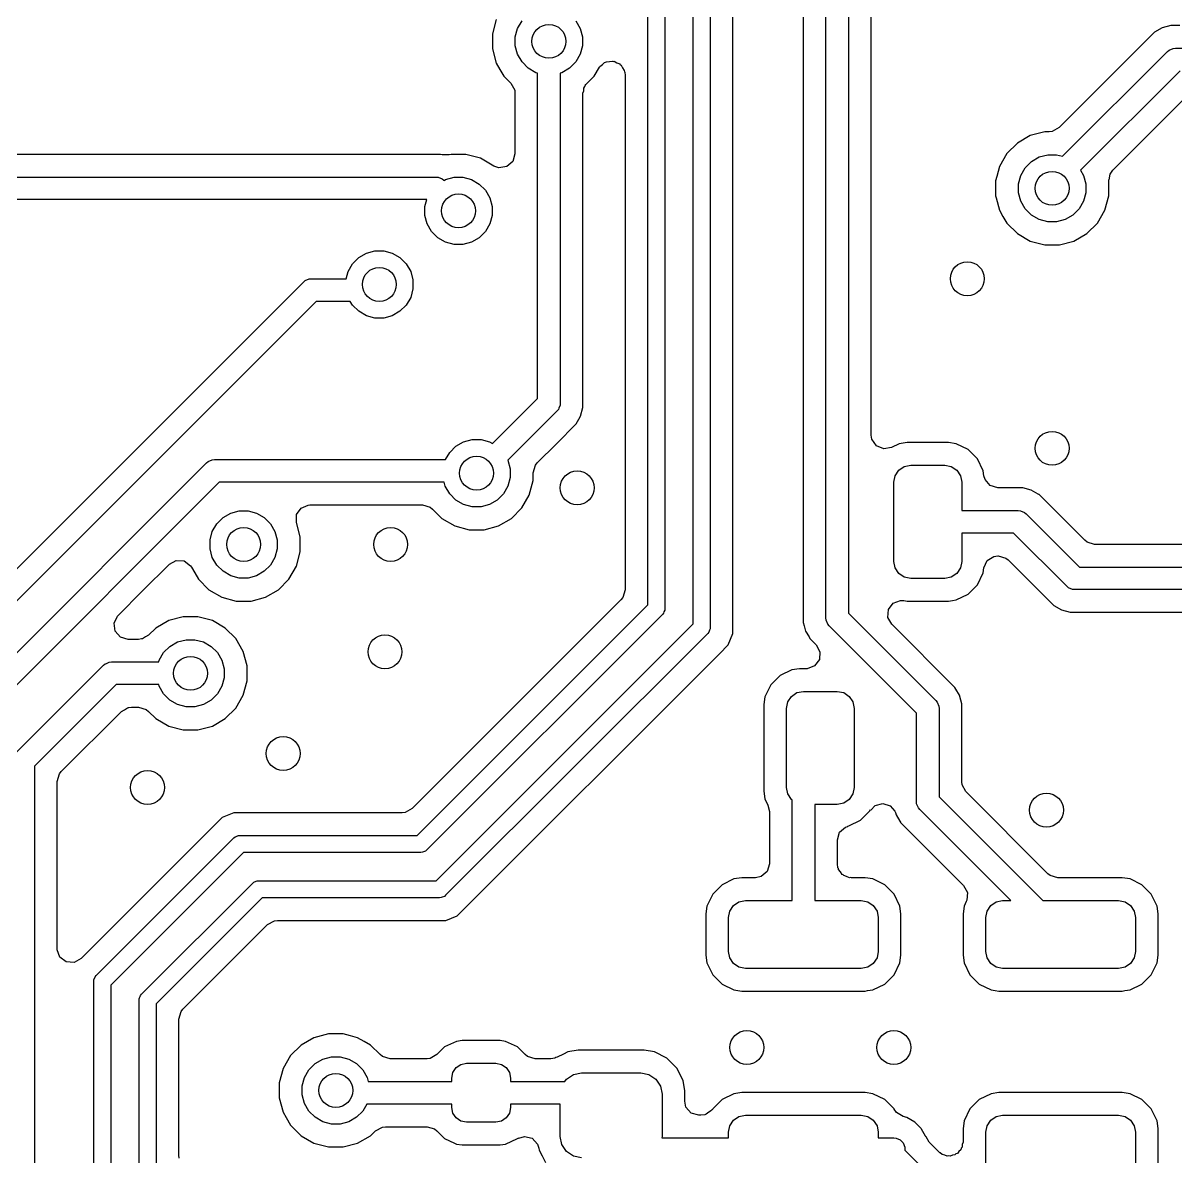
# Model space of a CAD drawing. Extents: x 2.65 to 6.49, y -4.64 to -1.62.
# Drawn here: x 5.6732 to 6.0746, y -3.6287 to -3.2338 of the extents above; entities that cross this region are included whole.
import ezdxf

# ---------------------------------------------------------------- set-up
doc = ezdxf.new("R2010")
doc.units = 0
doc.header["$MEASUREMENT"] = 0
doc.layers.add('BLACK', color=7, linetype='CONTINUOUS')

msp = doc.modelspace()

# ---------------------------------------------------------------- linework, layer by layer
at = {"layer": 'BLACK', "linetype": 'CONTINUOUS'}
for p, q in [((5.95276, -3.44094), (5.95276, -3.01405)), ((5.96063, -3.01553), (5.96063, -3.43931)), ((5.94486, -3.02003), (5.94486, -3.4425)), ((5.96852, -3.37725), (5.96852, -3.02381)), ((5.92034, -3.44638), (5.92034, -3.04181)), ((5.9065, -3.44298), (5.9065, -3.04521)), ((5.91244, -3.04397), (5.91244, -3.44422)), ((5.89665, -3.05051), (5.89665, -3.43767)), ((5.8907, -3.43644), (5.8907, -3.05175)), ((5.83794, -3.23255), (5.83659, -3.23756)), ((5.84539, -3.23564), (5.84693, -3.23297)), ((5.86567, -3.23297), (5.86721, -3.23564)), ((6.06984, -3.23543), (6.06715, -3.23699)), ((6.07285, -3.23463), (6.06984, -3.23543)), ((6.07597, -3.23463), (6.07285, -3.23463)), ((5.83659, -3.23756), (5.83659, -3.24275)), ((5.84459, -3.23862), (5.84539, -3.23564)), ((5.84459, -3.2417), (5.84459, -3.23862)), ((5.86721, -3.23564), (5.86801, -3.23862)), ((5.86801, -3.23862), (5.86801, -3.2417)), ((6.06715, -3.23699), (6.03393, -3.2702)), ((6.06715, -3.23699), (6.06715, -3.23699)), ((5.83659, -3.24275), (5.83794, -3.24776)), ((5.84539, -3.24468), (5.84459, -3.2417)), ((5.86801, -3.2417), (5.86721, -3.24468)), ((6.07163, -3.24367), (6.07222, -3.24318)), ((6.07222, -3.24318), (6.07364, -3.2426)), ((6.07364, -3.2426), (6.07441, -3.24252)), ((6.07441, -3.24252), (6.13228, -3.24252)), ((5.84693, -3.24735), (5.84539, -3.24468)), ((5.84911, -3.24953), (5.84693, -3.24735)), ((5.86567, -3.24735), (5.86349, -3.24953)), ((5.86721, -3.24468), (5.86567, -3.24735)), ((5.87569, -3.24753), (5.87602, -3.24746)), ((5.87602, -3.24746), (5.8763, -3.24727)), ((5.8763, -3.24727), (5.87735, -3.24721)), ((5.87735, -3.24721), (5.87839, -3.24701)), ((5.87839, -3.24701), (5.87871, -3.24713)), ((5.87871, -3.24713), (5.87904, -3.24711)), ((5.87904, -3.24711), (5.87997, -3.24764)), ((6.03511, -3.28018), (6.07163, -3.24367)), ((5.83794, -3.24776), (5.83922, -3.24999)), ((5.83922, -3.24999), (5.84053, -3.25226)), ((5.85178, -3.25107), (5.84911, -3.24953)), ((5.85236, -3.25123), (5.85178, -3.25107)), ((5.85236, -3.36451), (5.85236, -3.25123)), ((5.86082, -3.25107), (5.86024, -3.25123)), ((5.86024, -3.25123), (5.86024, -3.36614)), ((5.86349, -3.24953), (5.86082, -3.25107)), ((5.87207, -3.25226), (5.87387, -3.24914)), ((5.87387, -3.24914), (5.87407, -3.24888)), ((5.87407, -3.24888), (5.87493, -3.24826)), ((5.87493, -3.24826), (5.87569, -3.24753)), ((5.87997, -3.24764), (5.88095, -3.24803)), ((5.88095, -3.24803), (5.88114, -3.2483)), ((5.88114, -3.2483), (5.88144, -3.24847)), ((5.88144, -3.24847), (5.88193, -3.24941)), ((5.88193, -3.24941), (5.88254, -3.25027)), ((5.88254, -3.25027), (5.88262, -3.25072)), ((5.88262, -3.25072), (5.88272, -3.25091)), ((5.88272, -3.25091), (5.88269, -3.25117)), ((5.88269, -3.25117), (5.88281, -3.25187)), ((6.07604, -3.25039), (6.04139, -3.28505)), ((5.84053, -3.25226), (5.84053, -3.25226)), ((5.84053, -3.25226), (5.84304, -3.25476)), ((5.84304, -3.25476), (5.84436, -3.25718)), ((5.8689, -3.25558), (5.86915, -3.25523)), ((5.86915, -3.25523), (5.86934, -3.25498)), ((5.86934, -3.25498), (5.87207, -3.25226)), ((5.88281, -3.25187), (5.88281, -3.43115)), ((5.84436, -3.25718), (5.84447, -3.25822)), ((5.84447, -3.25822), (5.84447, -3.27936)), ((5.86813, -3.25822), (5.86839, -3.25734)), ((5.86813, -3.3677), (5.86813, -3.25822)), ((5.86839, -3.25734), (5.86847, -3.25643)), ((5.86847, -3.25643), (5.8688, -3.25592)), ((5.8688, -3.25592), (5.8689, -3.25558)), ((6.05263, -3.28497), (6.07788, -3.25972)), ((6.03152, -3.27152), (6.03048, -3.27163)), ((6.03393, -3.2702), (6.03152, -3.27152)), ((6.0194, -3.27557), (6.01573, -3.27924)), ((6.02389, -3.27298), (6.0194, -3.27557)), ((6.0194, -3.27557), (6.0194, -3.27557)), ((6.0289, -3.27163), (6.02389, -3.27298)), ((6.03048, -3.27163), (6.0289, -3.27163)), ((5.81849, -3.27951), (5.42425, -3.27951)), ((5.81908, -3.27967), (5.81849, -3.27951)), ((5.81849, -3.27951), (5.81849, -3.27951)), ((5.82221, -3.27951), (5.82161, -3.27967)), ((5.8274, -3.27951), (5.82221, -3.27951)), ((5.82221, -3.27951), (5.82221, -3.27951)), ((5.83241, -3.28085), (5.8274, -3.27951)), ((5.84447, -3.27936), (5.84369, -3.282)), ((6.01573, -3.27924), (6.01313, -3.28373)), ((6.01573, -3.27924), (6.01573, -3.27924)), ((5.82161, -3.27967), (5.81908, -3.27967)), ((5.83715, -3.28359), (5.83241, -3.28085)), ((5.83241, -3.28085), (5.83241, -3.28085)), ((5.83889, -3.28419), (5.83715, -3.28359)), ((5.84369, -3.282), (5.84161, -3.2838)), ((6.02213, -3.28415), (6.02431, -3.28197)), ((6.02431, -3.28197), (6.02698, -3.28043)), ((6.02698, -3.28043), (6.02995, -3.27963)), ((6.02995, -3.27963), (6.03304, -3.27963)), ((6.03304, -3.27963), (6.03511, -3.28018)), ((5.41895, -3.2874), (5.81693, -3.2874)), ((5.81693, -3.2874), (5.8177, -3.28748)), ((5.8177, -3.28748), (5.81912, -3.28807)), ((5.82028, -3.2883), (5.82326, -3.2875)), ((5.82326, -3.2875), (5.82634, -3.2875)), ((5.82634, -3.2875), (5.82932, -3.2883)), ((5.84161, -3.2838), (5.83889, -3.28419)), ((6.01219, -3.28725), (6.01179, -3.28874)), ((6.01313, -3.28373), (6.01219, -3.28725)), ((6.01979, -3.2898), (6.02058, -3.28682)), ((6.02058, -3.28682), (6.02213, -3.28415)), ((6.04139, -3.28505), (6.04241, -3.28682)), ((6.04241, -3.28682), (6.04321, -3.2898)), ((6.05134, -3.28842), (6.05166, -3.28636)), ((6.05166, -3.28636), (6.05263, -3.28497)), ((5.81912, -3.28807), (5.81971, -3.28855)), ((5.81971, -3.28855), (5.81976, -3.2886)), ((5.81976, -3.2886), (5.82028, -3.2883)), ((5.82932, -3.2883), (5.83199, -3.28984)), ((5.83199, -3.28984), (5.83417, -3.29202)), ((6.01179, -3.28874), (6.01179, -3.29393)), ((6.01979, -3.29288), (6.01979, -3.2898)), ((6.04321, -3.2898), (6.04321, -3.29288)), ((6.0512, -3.28874), (6.0512, -3.28842)), ((6.0512, -3.28842), (6.05134, -3.28842)), ((6.0512, -3.29393), (6.0512, -3.28874)), ((5.81373, -3.29528), (5.41732, -3.29528)), ((5.81309, -3.29767), (5.81373, -3.29528)), ((5.83417, -3.29202), (5.83572, -3.29469)), ((5.83572, -3.29469), (5.83651, -3.29767)), ((6.01179, -3.29393), (6.01199, -3.29469)), ((6.01199, -3.29469), (6.01313, -3.29894)), ((6.02058, -3.29586), (6.01979, -3.29288)), ((6.04321, -3.29288), (6.04241, -3.29586)), ((6.04986, -3.29894), (6.0512, -3.29393)), ((5.81309, -3.30075), (5.81309, -3.29767)), ((5.83651, -3.29767), (5.83651, -3.30075)), ((6.01313, -3.29894), (6.01438, -3.30111)), ((6.02213, -3.29853), (6.02058, -3.29586)), ((6.02431, -3.30071), (6.02213, -3.29853)), ((6.04087, -3.29853), (6.03869, -3.30071)), ((6.04241, -3.29586), (6.04087, -3.29853)), ((6.04726, -3.30344), (6.04986, -3.29894)), ((5.81389, -3.30373), (5.81309, -3.30075)), ((5.83651, -3.30075), (5.83572, -3.30373)), ((6.01438, -3.30111), (6.01573, -3.30344)), ((6.01573, -3.30344), (6.0194, -3.30711)), ((6.02698, -3.30225), (6.02431, -3.30071)), ((6.02995, -3.30305), (6.02698, -3.30225)), ((6.03304, -3.30305), (6.02995, -3.30305)), ((6.03602, -3.30225), (6.03304, -3.30305)), ((6.03869, -3.30071), (6.03602, -3.30225)), ((6.0436, -3.30711), (6.04726, -3.30344)), ((5.81543, -3.3064), (5.81389, -3.30373)), ((5.81761, -3.30858), (5.81543, -3.3064)), ((5.83417, -3.3064), (5.83199, -3.30858)), ((5.83572, -3.30373), (5.83417, -3.3064)), ((6.0194, -3.30711), (6.02389, -3.3097)), ((6.0391, -3.3097), (6.0436, -3.30711)), ((5.82028, -3.31012), (5.81761, -3.30858)), ((5.82326, -3.31092), (5.82028, -3.31012)), ((5.82634, -3.31092), (5.82326, -3.31092)), ((5.82932, -3.31012), (5.82634, -3.31092)), ((5.83199, -3.30858), (5.82932, -3.31012)), ((6.02389, -3.3097), (6.0289, -3.31104)), ((6.0289, -3.31104), (6.0289, -3.31104)), ((6.0289, -3.31104), (6.03409, -3.31104)), ((6.03409, -3.31104), (6.0391, -3.3097)), ((6.03409, -3.31104), (6.03409, -3.31104)), ((5.78787, -3.31761), (5.79005, -3.31543)), ((5.79005, -3.31543), (5.79272, -3.31389)), ((5.79272, -3.31389), (5.7957, -3.31309)), ((5.7957, -3.31309), (5.79879, -3.31309)), ((5.79879, -3.31309), (5.80176, -3.31389)), ((5.80176, -3.31389), (5.80443, -3.31543)), ((5.80443, -3.31543), (5.80661, -3.31761)), ((5.78633, -3.32028), (5.78787, -3.31761)), ((5.80661, -3.31761), (5.80816, -3.32028)), ((5.77084, -3.32399), (5.77143, -3.3235)), ((5.77143, -3.3235), (5.77285, -3.32291)), ((5.77285, -3.32291), (5.77362, -3.32283)), ((5.77362, -3.32283), (5.78565, -3.32283)), ((5.78565, -3.32283), (5.78633, -3.32028)), ((5.80816, -3.32028), (5.80895, -3.32326)), ((5.80895, -3.32326), (5.80895, -3.32634)), ((5.63022, -3.46461), (5.77084, -3.32399)), ((5.80895, -3.32634), (5.80816, -3.32932)), ((5.77525, -3.33071), (5.63463, -3.47133)), ((5.78713, -3.33071), (5.77525, -3.33071)), ((5.78787, -3.33199), (5.78713, -3.33071)), ((5.80816, -3.32932), (5.80661, -3.33199)), ((5.79005, -3.33417), (5.78787, -3.33199)), ((5.79272, -3.33572), (5.79005, -3.33417)), ((5.7957, -3.33651), (5.79272, -3.33572)), ((5.80176, -3.33572), (5.79879, -3.33651)), ((5.80443, -3.33417), (5.80176, -3.33572)), ((5.80661, -3.33199), (5.80443, -3.33417)), ((5.79879, -3.33651), (5.7957, -3.33651)), ((5.83664, -3.38023), (5.85236, -3.36451)), ((5.86016, -3.36691), (5.85974, -3.36791)), ((5.86024, -3.36614), (5.86016, -3.36691)), ((5.86732, -3.37071), (5.86813, -3.3677)), ((5.85908, -3.36893), (5.842, -3.38601)), ((5.85957, -3.36833), (5.85908, -3.36893)), ((5.85974, -3.36791), (5.85957, -3.36833)), ((5.86577, -3.37341), (5.86671, -3.37178)), ((5.86671, -3.37178), (5.86732, -3.37071)), ((5.85888, -3.38029), (5.86577, -3.37341)), ((5.82391, -3.38118), (5.82658, -3.37964)), ((5.82658, -3.37964), (5.82956, -3.37884)), ((5.82956, -3.37884), (5.83264, -3.37884)), ((5.83264, -3.37884), (5.83562, -3.37964)), ((5.83562, -3.37964), (5.83664, -3.38023)), ((5.96876, -3.37875), (5.96852, -3.37725)), ((5.97031, -3.38102), (5.96876, -3.37875)), ((5.98097, -3.3799), (5.97829, -3.38029)), ((5.9954, -3.3799), (5.98097, -3.3799)), ((5.98097, -3.3799), (5.98097, -3.3799)), ((5.99809, -3.38029), (5.9954, -3.3799)), ((5.9954, -3.3799), (5.9954, -3.3799)), ((5.82031, -3.38583), (5.82173, -3.38336)), ((5.82173, -3.38336), (5.82391, -3.38118)), ((5.85224, -3.38694), (5.85888, -3.38029)), ((5.97284, -3.3821), (5.97031, -3.38102)), ((5.97555, -3.38163), (5.97284, -3.3821)), ((5.97829, -3.38029), (5.97555, -3.38163)), ((6.00222, -3.38232), (5.99809, -3.38029)), ((6.00548, -3.38557), (6.00222, -3.38232)), ((5.62714, -3.49692), (5.73708, -3.38698)), ((5.73708, -3.38698), (5.73767, -3.38649)), ((5.73767, -3.38649), (5.73909, -3.3859)), ((5.73909, -3.3859), (5.73986, -3.38583)), ((5.73986, -3.38583), (5.82031, -3.38583)), ((5.842, -3.38601), (5.84201, -3.38603)), ((5.84201, -3.38603), (5.84281, -3.38901)), ((5.85081, -3.39039), (5.85158, -3.38775)), ((5.85158, -3.38775), (5.85224, -3.38694)), ((5.98002, -3.38824), (5.98228, -3.3878)), ((5.98228, -3.3878), (5.99409, -3.3878)), ((5.99409, -3.3878), (5.99635, -3.38824)), ((6.0075, -3.38971), (6.00548, -3.38557)), ((6.00548, -3.38557), (6.00548, -3.38557)), ((6.00548, -3.38557), (6.00548, -3.38557)), ((5.84281, -3.38901), (5.84281, -3.39209)), ((5.85081, -3.39315), (5.85081, -3.39039)), ((5.97638, -3.3937), (5.97683, -3.39144)), ((5.97683, -3.39144), (5.97811, -3.38952)), ((5.97811, -3.38952), (5.98002, -3.38824)), ((5.99635, -3.38824), (5.99827, -3.38952)), ((5.99827, -3.38952), (5.99955, -3.39144)), ((5.99955, -3.39144), (6, -3.3937)), ((6.00776, -3.39147), (6.0075, -3.38971)), ((6.00815, -3.3928), (6.00776, -3.39147)), ((5.74149, -3.3937), (5.63386, -3.50133)), ((5.81982, -3.3937), (5.74149, -3.3937)), ((5.82019, -3.39507), (5.81982, -3.3937)), ((5.82173, -3.39774), (5.82019, -3.39507)), ((5.84201, -3.39507), (5.84047, -3.39774)), ((5.84281, -3.39209), (5.84201, -3.39507)), ((5.84946, -3.39816), (5.85081, -3.39315)), ((5.97638, -3.42126), (5.97638, -3.3937)), ((6, -3.3937), (6, -3.40354)), ((6.00995, -3.39487), (6.00815, -3.3928)), ((6.01259, -3.39565), (6.00995, -3.39487)), ((6.02124, -3.39565), (6.01259, -3.39565)), ((6.02425, -3.39646), (6.02124, -3.39565)), ((6.02124, -3.39565), (6.02124, -3.39565)), ((5.82391, -3.39992), (5.82173, -3.39774)), ((5.82658, -3.40146), (5.82391, -3.39992)), ((5.83829, -3.39992), (5.83562, -3.40146)), ((5.84047, -3.39774), (5.83829, -3.39992)), ((5.84687, -3.40265), (5.84946, -3.39816)), ((6.02661, -3.39782), (6.02425, -3.39646)), ((6.02686, -3.39796), (6.02661, -3.39782)), ((6.02695, -3.39801), (6.02686, -3.39796)), ((6.04284, -3.4139), (6.02695, -3.39801)), ((5.74548, -3.40444), (5.74846, -3.40364)), ((5.74846, -3.40364), (5.75154, -3.40364)), ((5.75154, -3.40364), (5.75452, -3.40444)), ((5.76842, -3.40499), (5.76997, -3.40271)), ((5.76997, -3.40271), (5.7725, -3.40163)), ((5.7725, -3.40163), (5.77308, -3.40159)), ((5.77308, -3.40159), (5.81226, -3.40159)), ((5.81226, -3.40159), (5.8149, -3.40237)), ((5.8149, -3.40237), (5.81571, -3.40302)), ((5.81571, -3.40302), (5.819, -3.40632)), ((5.82956, -3.40226), (5.82658, -3.40146)), ((5.83264, -3.40226), (5.82956, -3.40226)), ((5.83562, -3.40146), (5.83264, -3.40226)), ((5.8432, -3.40632), (5.84687, -3.40265)), ((6, -3.40354), (6.01969, -3.40354)), ((6.01969, -3.40354), (6.02045, -3.40362)), ((6.02045, -3.40362), (6.02187, -3.40421)), ((5.74063, -3.40816), (5.74281, -3.40598)), ((5.74281, -3.40598), (5.74548, -3.40444)), ((5.75452, -3.40444), (5.75719, -3.40598)), ((5.75719, -3.40598), (5.75937, -3.40816)), ((5.76836, -3.40774), (5.76842, -3.40499)), ((5.76836, -3.40775), (5.76836, -3.40774)), ((5.7697, -3.41276), (5.76836, -3.40775)), ((5.76836, -3.40775), (5.76836, -3.40775)), ((5.819, -3.40632), (5.8235, -3.40891)), ((5.83871, -3.40891), (5.8432, -3.40632)), ((6.02187, -3.40421), (6.02247, -3.4047)), ((6.02247, -3.4047), (6.041, -3.42323)), ((5.73829, -3.41381), (5.73909, -3.41083)), ((5.73909, -3.41083), (5.74063, -3.40816)), ((5.75937, -3.40816), (5.76091, -3.41083)), ((5.76091, -3.41083), (5.76171, -3.41381)), ((5.8235, -3.40891), (5.82851, -3.41026)), ((5.82851, -3.41026), (5.82851, -3.41026)), ((5.82851, -3.41026), (5.8337, -3.41026)), ((5.8337, -3.41026), (5.83871, -3.40891)), ((5.8337, -3.41026), (5.8337, -3.41026)), ((6.01805, -3.41142), (6, -3.41142)), ((6, -3.41142), (6, -3.42126)), ((6.03659, -3.42995), (6.01805, -3.41142)), ((5.73829, -3.4169), (5.73829, -3.41381)), ((5.76171, -3.41381), (5.76171, -3.4169)), ((5.7697, -3.41795), (5.7697, -3.41276)), ((6.04365, -3.41456), (6.04284, -3.4139)), ((6.04629, -3.41533), (6.04365, -3.41456)), ((6.08671, -3.41533), (6.04629, -3.41533)), ((5.73909, -3.41987), (5.73829, -3.4169)), ((5.74063, -3.42254), (5.73909, -3.41987)), ((5.76091, -3.41987), (5.75937, -3.42254)), ((5.76171, -3.4169), (5.76091, -3.41987)), ((5.76836, -3.42296), (5.7697, -3.41795)), ((6.01006, -3.42025), (6.01122, -3.41951)), ((6.01122, -3.41951), (6.01259, -3.41931)), ((6.01122, -3.41951), (6.01122, -3.41951)), ((6.01122, -3.41951), (6.01122, -3.41951)), ((6.01259, -3.41931), (6.01276, -3.41931)), ((6.01276, -3.41931), (6.0154, -3.42009)), ((6.0154, -3.42009), (6.01621, -3.42074)), ((5.71481, -3.43154), (5.72412, -3.42223)), ((5.72412, -3.42223), (5.72654, -3.42091)), ((5.72654, -3.42091), (5.72928, -3.42111)), ((5.72928, -3.42111), (5.73148, -3.42276)), ((5.73148, -3.42276), (5.7318, -3.42324)), ((5.7318, -3.42324), (5.73296, -3.42525)), ((5.74281, -3.42472), (5.74063, -3.42254)), ((5.75937, -3.42254), (5.75719, -3.42472)), ((5.76577, -3.42745), (5.76836, -3.42296)), ((5.97683, -3.42352), (5.97638, -3.42126)), ((5.97811, -3.42544), (5.97683, -3.42352)), ((5.99955, -3.42352), (5.99827, -3.42544)), ((6, -3.42126), (5.99955, -3.42352)), ((6.0075, -3.42525), (6.00776, -3.42349)), ((6.00776, -3.42349), (6.00833, -3.42224)), ((6.00833, -3.42224), (6.0089, -3.421)), ((6.0089, -3.421), (6.00891, -3.42099)), ((6.00891, -3.42099), (6.01006, -3.42025)), ((6.00891, -3.42099), (6.00891, -3.42099)), ((6.01621, -3.42074), (6.03211, -3.43663)), ((6.041, -3.42323), (6.09843, -3.42323)), ((5.73296, -3.42525), (5.73423, -3.42745)), ((5.73423, -3.42745), (5.7379, -3.43112)), ((5.74548, -3.42627), (5.74281, -3.42472)), ((5.74846, -3.42706), (5.74548, -3.42627)), ((5.75154, -3.42706), (5.74846, -3.42706)), ((5.75452, -3.42627), (5.75154, -3.42706)), ((5.75719, -3.42472), (5.75452, -3.42627)), ((5.7621, -3.43112), (5.76577, -3.42745)), ((5.98002, -3.42672), (5.97811, -3.42544)), ((5.98228, -3.42717), (5.98002, -3.42672)), ((5.99409, -3.42717), (5.98228, -3.42717)), ((5.99635, -3.42672), (5.99409, -3.42717)), ((5.99827, -3.42544), (5.99635, -3.42672)), ((6.00548, -3.42939), (6.0075, -3.42525)), ((5.70628, -3.44007), (5.71481, -3.43154)), ((5.7379, -3.43112), (5.74239, -3.43372)), ((5.75761, -3.43372), (5.7621, -3.43112)), ((5.88281, -3.43115), (5.88204, -3.43379)), ((6.00222, -3.43265), (6.00548, -3.42939)), ((6.03718, -3.43044), (6.03659, -3.42995)), ((6.0386, -3.43103), (6.03718, -3.43044)), ((6.03937, -3.4311), (6.0386, -3.43103)), ((6.09843, -3.4311), (6.03937, -3.4311)), ((5.74239, -3.43372), (5.74741, -3.43506)), ((5.74741, -3.43506), (5.74741, -3.43506)), ((5.74741, -3.43506), (5.75259, -3.43506)), ((5.75259, -3.43506), (5.75761, -3.43372)), ((5.75259, -3.43506), (5.75259, -3.43506)), ((5.88138, -3.4346), (5.80862, -3.50737)), ((5.88204, -3.43379), (5.88138, -3.4346)), ((5.97453, -3.43801), (5.97618, -3.43581)), ((5.97618, -3.43581), (5.97875, -3.43485)), ((5.97875, -3.43485), (5.97981, -3.43489)), ((5.97981, -3.43489), (5.98097, -3.43506)), ((5.98097, -3.43506), (5.98097, -3.43506)), ((5.98097, -3.43506), (5.9954, -3.43506)), ((5.9954, -3.43506), (5.99684, -3.43485)), ((5.99684, -3.43485), (5.99809, -3.43467)), ((5.99809, -3.43467), (6.00222, -3.43265)), ((5.70605, -3.44033), (5.70628, -3.44007)), ((5.81046, -3.51669), (5.8907, -3.43644)), ((5.89578, -3.43978), (5.81379, -3.52177)), ((5.89615, -3.43933), (5.89578, -3.43978)), ((5.89634, -3.43888), (5.89615, -3.43933)), ((5.89615, -3.43933), (5.89615, -3.43933)), ((5.8966, -3.43825), (5.89634, -3.43888)), ((5.89665, -3.43767), (5.8966, -3.43825)), ((5.8966, -3.43825), (5.8966, -3.43825)), ((5.96063, -3.43931), (5.99097, -3.46966)), ((5.97433, -3.44076), (5.97453, -3.43801)), ((6.03211, -3.43663), (6.0348, -3.43819)), ((6.0348, -3.43819), (6.03781, -3.439)), ((6.03781, -3.439), (6.04093, -3.439)), ((6.04093, -3.439), (6.08671, -3.439)), ((5.7049, -3.44283), (5.70605, -3.44033)), ((5.70529, -3.44555), (5.7049, -3.44283)), ((5.72389, -3.44187), (5.7194, -3.44447)), ((5.7289, -3.44053), (5.72389, -3.44187)), ((5.73409, -3.44053), (5.7289, -3.44053)), ((5.73549, -3.44091), (5.73409, -3.44053)), ((5.73409, -3.44053), (5.73409, -3.44053)), ((5.7391, -3.44187), (5.73549, -3.44091)), ((5.73549, -3.44091), (5.73549, -3.44091)), ((5.7436, -3.44447), (5.7391, -3.44187)), ((5.817, -3.53248), (5.9065, -3.44298)), ((5.94486, -3.4425), (5.94519, -3.44371)), ((5.94519, -3.44371), (5.94567, -3.44551)), ((5.95283, -3.44171), (5.95276, -3.44094)), ((5.95342, -3.44313), (5.95283, -3.44171)), ((5.95391, -3.44373), (5.95342, -3.44313)), ((5.98425, -3.47407), (5.95391, -3.44373)), ((5.97565, -3.44317), (5.97433, -3.44076)), ((5.99766, -3.46518), (5.97565, -3.44317)), ((5.7071, -3.44763), (5.70529, -3.44555)), ((5.70974, -3.44841), (5.7071, -3.44763)), ((5.71583, -3.44755), (5.71481, -3.44821)), ((5.71689, -3.44698), (5.71583, -3.44755)), ((5.7194, -3.44447), (5.71689, -3.44698)), ((5.7194, -3.44447), (5.7194, -3.44447)), ((5.74726, -3.44814), (5.7436, -3.44447)), ((5.74986, -3.45263), (5.74726, -3.44814)), ((5.91157, -3.44632), (5.82033, -3.53756)), ((5.91194, -3.44587), (5.91157, -3.44632)), ((5.91223, -3.44517), (5.91194, -3.44587)), ((5.91194, -3.44587), (5.91194, -3.44587)), ((5.91239, -3.4448), (5.91223, -3.44517)), ((5.91244, -3.44422), (5.91239, -3.4448)), ((5.91239, -3.4448), (5.91239, -3.4448)), ((5.91868, -3.45037), (5.92034, -3.44638)), ((5.94567, -3.44551), (5.94567, -3.44551)), ((5.94567, -3.44551), (5.94685, -3.44755)), ((5.94685, -3.44755), (5.94718, -3.44814)), ((5.94718, -3.44814), (5.94723, -3.44821)), ((5.71344, -3.44841), (5.70974, -3.44841)), ((5.71448, -3.44829), (5.71344, -3.44841)), ((5.71457, -3.44824), (5.71448, -3.44829)), ((5.71481, -3.44821), (5.71457, -3.44824)), ((5.72213, -3.45305), (5.72431, -3.45087)), ((5.72431, -3.45087), (5.72698, -3.44932)), ((5.72698, -3.44932), (5.72995, -3.44853)), ((5.72995, -3.44853), (5.73304, -3.44853)), ((5.73304, -3.44853), (5.73602, -3.44932)), ((5.73602, -3.44932), (5.73869, -3.45087)), ((5.73869, -3.45087), (5.74087, -3.45305)), ((5.91563, -3.45343), (5.91868, -3.45037)), ((5.94723, -3.44821), (5.94723, -3.44821)), ((5.94723, -3.44821), (5.94932, -3.45031)), ((5.94932, -3.45031), (5.95064, -3.45272)), ((5.72043, -3.4563), (5.72058, -3.45572)), ((5.72058, -3.45572), (5.72213, -3.45305)), ((5.74087, -3.45305), (5.74241, -3.45572)), ((5.74241, -3.45572), (5.74321, -3.45869)), ((5.7512, -3.45764), (5.74986, -3.45263)), ((5.82439, -3.54467), (5.91494, -3.45412)), ((5.91494, -3.45412), (5.91563, -3.45343)), ((5.91494, -3.45412), (5.91494, -3.45412)), ((5.91563, -3.45343), (5.91563, -3.45343)), ((5.95045, -3.45547), (5.9488, -3.45767)), ((5.95064, -3.45272), (5.95045, -3.45547)), ((5.67044, -3.4882), (5.70119, -3.45745)), ((5.70119, -3.45745), (5.70179, -3.45696)), ((5.70179, -3.45696), (5.70221, -3.45679)), ((5.70221, -3.45679), (5.70321, -3.45637)), ((5.70321, -3.45637), (5.70398, -3.4563)), ((5.70398, -3.4563), (5.72043, -3.4563)), ((5.74321, -3.45869), (5.74321, -3.46178)), ((5.7512, -3.46283), (5.7512, -3.45764)), ((5.94089, -3.45903), (5.93675, -3.46106)), ((5.94357, -3.45864), (5.94089, -3.45903)), ((5.94587, -3.45864), (5.94357, -3.45864)), ((5.94622, -3.45863), (5.94587, -3.45864)), ((5.9488, -3.45767), (5.94622, -3.45863)), ((5.70561, -3.46417), (5.67717, -3.49262)), ((5.72043, -3.46417), (5.70561, -3.46417)), ((5.72058, -3.46476), (5.72043, -3.46417)), ((5.74321, -3.46178), (5.74241, -3.46476)), ((5.74986, -3.46784), (5.7512, -3.46283)), ((5.93675, -3.46106), (5.9335, -3.46431)), ((5.72213, -3.46743), (5.72058, -3.46476)), ((5.72431, -3.46961), (5.72213, -3.46743)), ((5.74087, -3.46743), (5.73869, -3.46961)), ((5.74241, -3.46476), (5.74087, -3.46743)), ((5.74726, -3.47234), (5.74986, -3.46784)), ((5.9335, -3.46431), (5.93147, -3.46845)), ((5.94071, -3.46827), (5.94262, -3.46698)), ((5.94262, -3.46698), (5.94488, -3.46654)), ((5.94488, -3.46654), (5.95669, -3.46654)), ((5.95669, -3.46654), (5.95895, -3.46698)), ((5.95895, -3.46698), (5.96087, -3.46827)), ((5.99799, -3.46575), (5.99766, -3.46518)), ((5.99766, -3.46518), (5.99766, -3.46518)), ((5.99921, -3.46787), (5.99799, -3.46575)), ((5.99967, -3.46959), (5.99921, -3.46787)), ((5.70851, -3.47292), (5.70953, -3.47226)), ((5.70953, -3.47226), (5.70977, -3.47223)), ((5.70977, -3.47223), (5.70986, -3.47218)), ((5.70986, -3.47218), (5.7109, -3.47207)), ((5.7109, -3.47207), (5.71344, -3.47207)), ((5.71344, -3.47207), (5.71608, -3.47284)), ((5.72698, -3.47115), (5.72431, -3.46961)), ((5.72995, -3.47195), (5.72698, -3.47115)), ((5.73304, -3.47195), (5.72995, -3.47195)), ((5.73602, -3.47115), (5.73304, -3.47195)), ((5.73869, -3.46961), (5.73602, -3.47115)), ((5.93147, -3.46845), (5.93108, -3.47113)), ((5.93108, -3.47113), (5.93108, -3.50131)), ((5.93898, -3.47244), (5.93943, -3.47018)), ((5.93943, -3.47018), (5.94071, -3.46827)), ((5.96087, -3.46827), (5.96215, -3.47018)), ((5.96215, -3.47018), (5.9626, -3.47244)), ((5.99097, -3.46966), (5.99146, -3.47025)), ((5.99146, -3.47025), (5.99205, -3.47167)), ((5.99205, -3.47167), (5.99213, -3.47244)), ((6.00002, -3.47088), (5.99967, -3.46959)), ((6.00002, -3.498), (6.00002, -3.47088)), ((5.68649, -3.49446), (5.70745, -3.4735)), ((5.70745, -3.4735), (5.70851, -3.47292)), ((5.71608, -3.47284), (5.71689, -3.4735)), ((5.71689, -3.4735), (5.7194, -3.476)), ((5.7194, -3.476), (5.72389, -3.4786)), ((5.7391, -3.4786), (5.7436, -3.476)), ((5.7436, -3.476), (5.74726, -3.47234)), ((5.93898, -3.5), (5.93898, -3.47244)), ((5.9626, -3.47244), (5.9626, -3.5)), ((5.98425, -3.50492), (5.98425, -3.47407)), ((5.99213, -3.47244), (5.99213, -3.50329)), ((5.72389, -3.4786), (5.7289, -3.47994)), ((5.7289, -3.47994), (5.7289, -3.47994)), ((5.7289, -3.47994), (5.73409, -3.47994)), ((5.73409, -3.47994), (5.7391, -3.4786)), ((5.73409, -3.47994), (5.73409, -3.47994)), ((5.67717, -3.49262), (5.67717, -3.73381)), ((5.68506, -3.49791), (5.68583, -3.49527)), ((5.68583, -3.49527), (5.68649, -3.49446)), ((5.68506, -3.55615), (5.68506, -3.49791)), ((5.93943, -3.50226), (5.93898, -3.5)), ((5.9626, -3.5), (5.96215, -3.50226)), ((6.00013, -3.49904), (6.00002, -3.498)), ((6.00145, -3.50145), (6.00013, -3.49904)), ((5.93108, -3.50131), (5.93147, -3.50399)), ((5.93147, -3.50399), (5.93256, -3.5062)), ((5.94071, -3.50418), (5.93943, -3.50226)), ((5.94094, -3.50434), (5.94071, -3.50418)), ((5.94094, -3.53937), (5.94094, -3.50434)), ((5.96087, -3.50418), (5.95895, -3.50546)), ((5.96215, -3.50226), (5.96087, -3.50418)), ((5.99213, -3.50329), (6.02821, -3.53937)), ((6.03005, -3.53005), (6.00145, -3.50145)), ((5.80862, -3.50737), (5.8062, -3.50868)), ((5.93256, -3.5062), (5.93305, -3.50835)), ((5.93305, -3.50835), (5.93305, -3.52659)), ((5.95669, -3.50591), (5.94882, -3.50591)), ((5.94882, -3.50591), (5.94882, -3.53937)), ((5.95895, -3.50546), (5.95669, -3.50591)), ((5.96482, -3.51139), (5.96808, -3.50813)), ((5.96808, -3.50813), (5.96831, -3.5078)), ((5.96808, -3.50813), (5.96808, -3.50813)), ((5.96831, -3.5078), (5.9684, -3.50786)), ((5.9684, -3.50786), (5.96984, -3.50629)), ((5.96984, -3.50629), (5.9725, -3.50558)), ((5.9725, -3.50558), (5.97512, -3.50643)), ((5.97512, -3.50643), (5.97674, -3.50827)), ((5.97674, -3.50827), (5.97696, -3.50872)), ((5.98433, -3.50569), (5.98425, -3.50492)), ((5.98492, -3.50711), (5.98433, -3.50569)), ((5.98541, -3.50771), (5.98492, -3.50711)), ((6.01707, -3.53937), (5.98541, -3.50771)), ((5.74254, -3.51045), (5.69339, -3.5596)), ((5.74654, -3.5088), (5.74254, -3.51045)), ((5.74254, -3.51045), (5.74254, -3.51045)), ((5.80517, -3.5088), (5.74654, -3.5088)), ((5.8062, -3.50868), (5.80517, -3.5088)), ((5.96068, -3.51341), (5.96482, -3.51139)), ((5.97696, -3.50872), (5.97716, -3.50949)), ((5.97716, -3.50949), (5.97846, -3.51173)), ((5.97846, -3.51173), (5.97866, -3.51208)), ((5.97866, -3.51208), (5.97872, -3.51219)), ((5.97872, -3.51219), (6.00068, -3.53415)), ((5.95671, -3.51821), (5.95749, -3.51557)), ((5.95749, -3.51557), (5.95957, -3.51377)), ((5.95957, -3.51377), (5.96033, -3.51354)), ((5.96032, -3.51352), (5.96068, -3.51341)), ((5.96033, -3.51354), (5.96032, -3.51352)), ((5.96068, -3.51341), (5.96068, -3.51341)), ((5.96068, -3.51341), (5.96068, -3.51341)), ((5.69866, -3.56549), (5.74659, -3.51756)), ((5.74659, -3.51756), (5.74705, -3.51719)), ((5.74705, -3.51719), (5.74799, -3.5168)), ((5.74705, -3.51719), (5.74705, -3.51719)), ((5.74799, -3.5168), (5.74812, -3.51675)), ((5.74812, -3.51675), (5.7487, -3.51669)), ((5.74812, -3.51675), (5.74812, -3.51675)), ((5.7487, -3.51669), (5.81046, -3.51669)), ((5.95671, -3.52659), (5.95671, -3.51821)), ((5.74993, -3.52264), (5.70374, -3.56883)), ((5.81169, -3.52264), (5.74993, -3.52264)), ((5.81227, -3.52258), (5.81169, -3.52264)), ((5.81258, -3.52245), (5.81227, -3.52258)), ((5.81227, -3.52258), (5.81227, -3.52258)), ((5.81334, -3.52214), (5.81258, -3.52245)), ((5.81379, -3.52177), (5.81334, -3.52214)), ((5.81334, -3.52214), (5.81334, -3.52214)), ((5.93305, -3.52659), (5.93228, -3.52923)), ((5.95691, -3.52797), (5.95671, -3.52659)), ((5.95706, -3.52821), (5.95691, -3.52797)), ((5.95715, -3.52862), (5.95706, -3.52821)), ((5.75466, -3.53254), (5.75524, -3.53248)), ((5.75524, -3.53248), (5.817, -3.53248)), ((5.92071, -3.53187), (5.91658, -3.53389)), ((5.9234, -3.53148), (5.92071, -3.53187)), ((5.92817, -3.53148), (5.9234, -3.53148)), ((5.9302, -3.53104), (5.92817, -3.53148)), ((5.93228, -3.52923), (5.9302, -3.53104)), ((5.95783, -3.52941), (5.95715, -3.52862)), ((5.9584, -3.53028), (5.95783, -3.52941)), ((5.95872, -3.53043), (5.9584, -3.53028)), ((5.95896, -3.5307), (5.95872, -3.53043)), ((5.95995, -3.53099), (5.95896, -3.5307)), ((5.9609, -3.53143), (5.95995, -3.53099)), ((5.96125, -3.53138), (5.9609, -3.53143)), ((5.96159, -3.53148), (5.96125, -3.53138)), ((5.96637, -3.53148), (5.96159, -3.53148)), ((5.96905, -3.53187), (5.96637, -3.53148)), ((5.96637, -3.53148), (5.96637, -3.53148)), ((5.97319, -3.53389), (5.96905, -3.53187)), ((6.03086, -3.5307), (6.03005, -3.53005)), ((6.0335, -3.53148), (6.03086, -3.5307)), ((6.05594, -3.53148), (6.0335, -3.53148)), ((6.05862, -3.53187), (6.05594, -3.53148)), ((6.05594, -3.53148), (6.05594, -3.53148)), ((6.06276, -3.53389), (6.05862, -3.53187)), ((5.71445, -3.57203), (5.75314, -3.53335)), ((5.75314, -3.53335), (5.75359, -3.53298)), ((5.75359, -3.53298), (5.75434, -3.53267)), ((5.75359, -3.53298), (5.75359, -3.53298)), ((5.75434, -3.53267), (5.75466, -3.53254)), ((5.75466, -3.53254), (5.75466, -3.53254)), ((5.91658, -3.53389), (5.91332, -3.53715)), ((5.97644, -3.53715), (5.97319, -3.53389)), ((6.00068, -3.53415), (6.002, -3.53656)), ((6.06601, -3.53715), (6.06276, -3.53389)), ((5.75647, -3.53843), (5.71953, -3.57537)), ((5.81823, -3.53843), (5.75647, -3.53843)), ((5.81881, -3.53837), (5.81823, -3.53843)), ((5.81913, -3.53824), (5.81881, -3.53837)), ((5.81881, -3.53837), (5.81881, -3.53837)), ((5.81988, -3.53793), (5.81913, -3.53824)), ((5.82033, -3.53756), (5.81988, -3.53793)), ((5.81988, -3.53793), (5.81988, -3.53793)), ((5.91332, -3.53715), (5.9113, -3.54128)), ((5.92053, -3.5411), (5.92244, -3.53982)), ((5.92244, -3.53982), (5.9247, -3.53937)), ((5.9247, -3.53937), (5.94094, -3.53937)), ((5.94882, -3.53937), (5.96506, -3.53937)), ((5.96506, -3.53937), (5.96732, -3.53982)), ((5.96732, -3.53982), (5.96923, -3.5411)), ((5.97847, -3.54128), (5.97644, -3.53715)), ((5.97644, -3.53715), (5.97644, -3.53715)), ((5.97644, -3.53715), (5.97644, -3.53715)), ((6.00162, -3.53974), (6.00086, -3.54128)), ((6.0018, -3.5393), (6.00162, -3.53974)), ((6.002, -3.53656), (6.0018, -3.5393)), ((6.0101, -3.5411), (6.01201, -3.53982)), ((6.01201, -3.53982), (6.01427, -3.53937)), ((6.01427, -3.53937), (6.01707, -3.53937)), ((6.02821, -3.53937), (6.05463, -3.53937)), ((6.05463, -3.53937), (6.05689, -3.53982)), ((6.05689, -3.53982), (6.0588, -3.5411)), ((6.06803, -3.54128), (6.06601, -3.53715)), ((6.06601, -3.53715), (6.06601, -3.53715)), ((6.06601, -3.53715), (6.06601, -3.53715)), ((5.9113, -3.54128), (5.91091, -3.54397)), ((5.91091, -3.54397), (5.91091, -3.5584)), ((5.9188, -3.54528), (5.91925, -3.54302)), ((5.91925, -3.54302), (5.92053, -3.5411)), ((5.96923, -3.5411), (5.97052, -3.54302)), ((5.97052, -3.54302), (5.97096, -3.54528)), ((5.97886, -3.54397), (5.97847, -3.54128)), ((5.97886, -3.5584), (5.97886, -3.54397)), ((6.00086, -3.54128), (6.00047, -3.54397)), ((6.00047, -3.54397), (6.00047, -3.5584)), ((6.00837, -3.54528), (6.00882, -3.54302)), ((6.00882, -3.54302), (6.0101, -3.5411)), ((6.0588, -3.5411), (6.06008, -3.54302)), ((6.06008, -3.54302), (6.06053, -3.54528)), ((6.06843, -3.54397), (6.06803, -3.54128)), ((6.06843, -3.5584), (6.06843, -3.54397)), ((5.72886, -3.57721), (5.75831, -3.54775)), ((5.75831, -3.54775), (5.76073, -3.54643)), ((5.76073, -3.54643), (5.76176, -3.54632)), ((5.76176, -3.54632), (5.82039, -3.54632)), ((5.82039, -3.54632), (5.82439, -3.54467)), ((5.82039, -3.54632), (5.82039, -3.54632)), ((5.9188, -3.55709), (5.9188, -3.54528)), ((5.97096, -3.54528), (5.97096, -3.55709)), ((6.00837, -3.55709), (6.00837, -3.54528)), ((6.06053, -3.54528), (6.06053, -3.55709)), ((5.68507, -3.55649), (5.68506, -3.55615)), ((5.68603, -3.55907), (5.68507, -3.55649)), ((5.68823, -3.56072), (5.68603, -3.55907)), ((5.69339, -3.5596), (5.69098, -3.56092)), ((5.91091, -3.5584), (5.9113, -3.56108)), ((5.91925, -3.55935), (5.9188, -3.55709)), ((5.92053, -3.56126), (5.91925, -3.55935)), ((5.97052, -3.55935), (5.96923, -3.56126)), ((5.97096, -3.55709), (5.97052, -3.55935)), ((5.97847, -3.56108), (5.97886, -3.5584)), ((6.00047, -3.5584), (6.00086, -3.56108)), ((6.00882, -3.55935), (6.00837, -3.55709)), ((6.0101, -3.56126), (6.00882, -3.55935)), ((6.06008, -3.55935), (6.0588, -3.56126)), ((6.06053, -3.55709), (6.06008, -3.55935)), ((6.06803, -3.56108), (6.06843, -3.5584)), ((5.69098, -3.56092), (5.68823, -3.56072)), ((5.9113, -3.56108), (5.91332, -3.56522)), ((5.92244, -3.56254), (5.92053, -3.56126)), ((5.9247, -3.56299), (5.92244, -3.56254)), ((5.96506, -3.56299), (5.9247, -3.56299)), ((5.96732, -3.56254), (5.96506, -3.56299)), ((5.96923, -3.56126), (5.96732, -3.56254)), ((5.97644, -3.56522), (5.97847, -3.56108)), ((6.00086, -3.56108), (6.00289, -3.56522)), ((6.01201, -3.56254), (6.0101, -3.56126)), ((6.01427, -3.56299), (6.01201, -3.56254)), ((6.05463, -3.56299), (6.01427, -3.56299)), ((6.05689, -3.56254), (6.05463, -3.56299)), ((6.0588, -3.56126), (6.05689, -3.56254)), ((6.06601, -3.56522), (6.06803, -3.56108)), ((5.69779, -3.5676), (5.69785, -3.56702)), ((5.69779, -3.64107), (5.69779, -3.5676)), ((5.69785, -3.56702), (5.69829, -3.56594)), ((5.69829, -3.56594), (5.69866, -3.56549)), ((5.69829, -3.56594), (5.69829, -3.56594)), ((5.91332, -3.56522), (5.91658, -3.56847)), ((5.91658, -3.56847), (5.91658, -3.56847)), ((5.91658, -3.56847), (5.91658, -3.56847)), ((5.91658, -3.56847), (5.92071, -3.57049)), ((5.96905, -3.57049), (5.97319, -3.56847)), ((5.97319, -3.56847), (5.97644, -3.56522)), ((6.00289, -3.56522), (6.00614, -3.56847)), ((6.00614, -3.56847), (6.00614, -3.56847)), ((6.00614, -3.56847), (6.00614, -3.56847)), ((6.00614, -3.56847), (6.01028, -3.57049)), ((6.05862, -3.57049), (6.06276, -3.56847)), ((6.06276, -3.56847), (6.06601, -3.56522)), ((5.70374, -3.56883), (5.70374, -3.63983)), ((5.71398, -3.57274), (5.71408, -3.57248)), ((5.71408, -3.57248), (5.71445, -3.57203)), ((5.71408, -3.57248), (5.71408, -3.57248)), ((5.92071, -3.57049), (5.92205, -3.57069)), ((5.92205, -3.57069), (5.9234, -3.57089)), ((5.9234, -3.57089), (5.9234, -3.57089)), ((5.9234, -3.57089), (5.96637, -3.57089)), ((5.96637, -3.57089), (5.96726, -3.57076)), ((5.96726, -3.57076), (5.96905, -3.57049)), ((6.01028, -3.57049), (6.01162, -3.57069)), ((6.01162, -3.57069), (6.01296, -3.57089)), ((6.01296, -3.57089), (6.01296, -3.57089)), ((6.01296, -3.57089), (6.05594, -3.57089)), ((6.05594, -3.57089), (6.05683, -3.57076)), ((6.05683, -3.57076), (6.05862, -3.57049)), ((5.71358, -3.57414), (5.71364, -3.57356)), ((5.71358, -3.63452), (5.71358, -3.57414)), ((5.71364, -3.57356), (5.71374, -3.57331)), ((5.71374, -3.57331), (5.71398, -3.57274)), ((5.71953, -3.57537), (5.71953, -3.63329)), ((5.72743, -3.58066), (5.7282, -3.57802)), ((5.7282, -3.57802), (5.72886, -3.57721)), ((5.72743, -3.628), (5.72743, -3.58066)), ((5.77448, -3.58713), (5.76999, -3.58972)), ((5.77949, -3.58578), (5.77448, -3.58713)), ((5.78468, -3.58578), (5.77949, -3.58578)), ((5.78719, -3.58646), (5.78468, -3.58578)), ((5.78969, -3.58713), (5.78719, -3.58646)), ((5.79193, -3.58842), (5.78969, -3.58713)), ((5.79419, -3.58972), (5.79193, -3.58842)), ((5.82414, -3.58842), (5.81998, -3.59036)), ((5.82603, -3.58817), (5.82414, -3.58842)), ((5.82414, -3.58842), (5.82414, -3.58842)), ((5.83932, -3.58817), (5.82603, -3.58817)), ((5.82603, -3.58817), (5.82603, -3.58817)), ((5.84121, -3.58842), (5.83932, -3.58817)), ((5.83932, -3.58817), (5.83932, -3.58817)), ((5.84537, -3.59036), (5.84121, -3.58842)), ((5.84121, -3.58842), (5.84121, -3.58842)), ((5.76999, -3.58972), (5.76632, -3.59339)), ((5.76999, -3.58972), (5.76999, -3.58972)), ((5.7975, -3.59304), (5.79419, -3.58972)), ((5.79419, -3.58972), (5.79419, -3.58972)), ((5.81998, -3.59036), (5.8173, -3.59304)), ((5.84805, -3.59304), (5.84537, -3.59036)), ((5.86284, -3.59208), (5.86139, -3.59282)), ((5.86642, -3.59152), (5.86284, -3.59208)), ((5.86284, -3.59208), (5.86284, -3.59208)), ((5.88949, -3.59152), (5.86642, -3.59152)), ((5.86642, -3.59152), (5.86642, -3.59152)), ((5.89307, -3.59208), (5.88949, -3.59152)), ((5.89738, -3.59428), (5.89307, -3.59208)), ((5.89307, -3.59208), (5.89307, -3.59208)), ((5.89307, -3.59208), (5.89307, -3.59208)), ((5.76632, -3.59339), (5.76372, -3.59788)), ((5.76632, -3.59339), (5.76632, -3.59339)), ((5.77272, -3.5983), (5.7749, -3.59612)), ((5.7749, -3.59612), (5.77757, -3.59458)), ((5.77757, -3.59458), (5.78054, -3.59378)), ((5.78054, -3.59378), (5.78363, -3.59378)), ((5.78363, -3.59378), (5.78661, -3.59458)), ((5.78661, -3.59458), (5.78928, -3.59612)), ((5.78928, -3.59612), (5.79146, -3.5983)), ((5.79832, -3.59369), (5.7975, -3.59304)), ((5.80096, -3.59447), (5.79832, -3.59369)), ((5.81385, -3.59447), (5.80096, -3.59447)), ((5.81489, -3.59436), (5.81385, -3.59447)), ((5.8173, -3.59304), (5.81489, -3.59436)), ((5.82394, -3.59756), (5.8256, -3.59645)), ((5.8256, -3.59645), (5.82756, -3.59606)), ((5.82756, -3.59606), (5.8378, -3.59606)), ((5.8378, -3.59606), (5.83975, -3.59645)), ((5.83975, -3.59645), (5.84141, -3.59756)), ((5.84887, -3.59369), (5.84805, -3.59304)), ((5.85151, -3.59447), (5.84887, -3.59369)), ((5.85698, -3.59447), (5.85151, -3.59447)), ((5.85836, -3.59427), (5.85698, -3.59447)), ((5.85869, -3.59406), (5.85836, -3.59427)), ((5.8592, -3.59394), (5.85869, -3.59406)), ((5.86139, -3.59282), (5.8592, -3.59394)), ((5.9008, -3.5977), (5.89738, -3.59428)), ((5.89738, -3.59428), (5.89738, -3.59428)), ((5.89738, -3.59428), (5.89738, -3.59428)), ((5.76372, -3.59788), (5.76238, -3.60289)), ((5.77117, -3.60097), (5.77272, -3.5983)), ((5.79146, -3.5983), (5.793, -3.60097)), ((5.82244, -3.60118), (5.82283, -3.59922)), ((5.82283, -3.59922), (5.82394, -3.59756)), ((5.84141, -3.59756), (5.84252, -3.59922)), ((5.84252, -3.59922), (5.84291, -3.60118)), ((5.8624, -3.60157), (5.86479, -3.59997)), ((5.86479, -3.59997), (5.86762, -3.59941)), ((5.86762, -3.59941), (5.88829, -3.59941)), ((5.88829, -3.59941), (5.89111, -3.59997)), ((5.89111, -3.59997), (5.89351, -3.60157)), ((5.903, -3.60201), (5.9008, -3.5977)), ((5.9008, -3.5977), (5.9008, -3.5977)), ((5.9008, -3.5977), (5.9008, -3.5977)), ((5.76238, -3.60289), (5.76238, -3.60808)), ((5.77038, -3.60395), (5.77117, -3.60097)), ((5.77038, -3.60703), (5.77038, -3.60395)), ((5.793, -3.60097), (5.79337, -3.60236)), ((5.79337, -3.60236), (5.82244, -3.60236)), ((5.82244, -3.60236), (5.82244, -3.60118)), ((5.84291, -3.60118), (5.84291, -3.60236)), ((5.84291, -3.60236), (5.86187, -3.60236)), ((5.86187, -3.60236), (5.8624, -3.60157)), ((5.89351, -3.60157), (5.89511, -3.60397)), ((5.89511, -3.60397), (5.89567, -3.60679)), ((5.90356, -3.60559), (5.903, -3.60201)), ((5.903, -3.60201), (5.903, -3.60201)), ((5.903, -3.60201), (5.903, -3.60201)), ((5.903, -3.60201), (5.903, -3.60201)), ((5.76238, -3.60808), (5.76372, -3.61309)), ((5.77117, -3.61001), (5.77038, -3.60703)), ((5.89567, -3.60679), (5.89567, -3.62156)), ((5.90356, -3.60927), (5.90356, -3.60559)), ((5.91658, -3.60869), (5.91332, -3.61195)), ((5.92071, -3.60667), (5.91658, -3.60869)), ((5.9234, -3.60628), (5.92071, -3.60667)), ((5.96637, -3.60628), (5.9234, -3.60628)), ((5.9234, -3.60628), (5.9234, -3.60628)), ((5.96905, -3.60667), (5.96637, -3.60628)), ((5.96637, -3.60628), (5.96637, -3.60628)), ((5.97319, -3.60869), (5.96905, -3.60667)), ((5.97644, -3.61195), (5.97319, -3.60869)), ((6.00614, -3.60869), (6.00289, -3.61195)), ((6.01028, -3.60667), (6.00614, -3.60869)), ((6.01296, -3.60628), (6.01028, -3.60667)), ((6.05594, -3.60628), (6.01296, -3.60628)), ((6.01296, -3.60628), (6.01296, -3.60628)), ((6.05862, -3.60667), (6.05594, -3.60628)), ((6.05594, -3.60628), (6.05594, -3.60628)), ((6.06276, -3.60869), (6.05862, -3.60667)), ((6.06601, -3.61195), (6.06276, -3.60869)), ((5.77272, -3.61268), (5.77117, -3.61001)), ((5.7749, -3.61486), (5.77272, -3.61268)), ((5.79146, -3.61268), (5.78928, -3.61486)), ((5.79287, -3.61024), (5.79146, -3.61268)), ((5.82244, -3.61024), (5.79287, -3.61024)), ((5.82244, -3.61142), (5.82244, -3.61024)), ((5.82283, -3.61338), (5.82244, -3.61142)), ((5.84291, -3.61142), (5.84252, -3.61338)), ((5.86024, -3.61024), (5.84291, -3.61024)), ((5.84291, -3.61024), (5.84291, -3.61142)), ((5.86024, -3.62156), (5.86024, -3.61024)), ((5.904, -3.6113), (5.90356, -3.60927)), ((5.90581, -3.61338), (5.904, -3.6113)), ((5.91292, -3.61247), (5.91195, -3.61309)), ((5.91302, -3.61225), (5.91292, -3.61247)), ((5.91321, -3.61211), (5.91302, -3.61225)), ((5.91332, -3.61195), (5.91321, -3.61211)), ((5.97648, -3.61203), (5.97644, -3.61195)), ((5.97644, -3.61195), (5.97644, -3.61195)), ((5.97644, -3.61195), (5.97644, -3.61195)), ((5.97726, -3.61317), (5.97648, -3.61203)), ((6.00289, -3.61195), (6.00086, -3.61609)), ((6.06748, -3.61496), (6.06601, -3.61195)), ((6.06601, -3.61195), (6.06601, -3.61195)), ((6.06601, -3.61195), (6.06601, -3.61195)), ((5.76372, -3.61309), (5.7648, -3.61496)), ((5.7648, -3.61496), (5.76632, -3.61759)), ((5.77757, -3.6164), (5.7749, -3.61486)), ((5.78054, -3.6172), (5.77757, -3.6164)), ((5.78661, -3.6164), (5.78363, -3.6172)), ((5.78928, -3.61486), (5.78661, -3.6164)), ((5.82394, -3.61504), (5.82283, -3.61338)), ((5.8256, -3.61615), (5.82394, -3.61504)), ((5.82756, -3.61654), (5.8256, -3.61615)), ((5.8378, -3.61654), (5.82756, -3.61654)), ((5.83975, -3.61615), (5.8378, -3.61654)), ((5.84141, -3.61504), (5.83975, -3.61615)), ((5.84252, -3.61338), (5.84141, -3.61504)), ((5.90844, -3.61415), (5.90581, -3.61338)), ((5.90923, -3.61415), (5.90844, -3.61415)), ((5.91061, -3.61396), (5.90923, -3.61415)), ((5.91076, -3.61386), (5.91061, -3.61396)), ((5.91104, -3.61381), (5.91076, -3.61386)), ((5.91195, -3.61309), (5.91104, -3.61381)), ((5.91925, -3.61782), (5.92053, -3.6159)), ((5.92053, -3.6159), (5.92244, -3.61462)), ((5.92244, -3.61462), (5.9247, -3.61417)), ((5.9247, -3.61417), (5.96506, -3.61417)), ((5.96506, -3.61417), (5.96732, -3.61462)), ((5.96732, -3.61462), (5.96923, -3.6159)), ((5.96923, -3.6159), (5.97052, -3.61782)), ((5.97961, -3.6146), (5.97726, -3.61317)), ((5.98094, -3.61496), (5.97961, -3.6146)), ((5.98364, -3.61652), (5.98094, -3.61496)), ((5.98094, -3.61496), (5.98094, -3.61496)), ((5.98094, -3.61496), (5.98094, -3.61496)), ((5.98094, -3.61496), (5.98094, -3.61496)), ((5.98094, -3.61496), (5.98094, -3.61496)), ((5.98584, -3.61872), (5.98364, -3.61652)), ((5.98364, -3.61652), (5.98364, -3.61652)), ((6.00086, -3.61609), (6.00047, -3.61877)), ((6.00882, -3.61782), (6.0101, -3.6159)), ((6.0101, -3.6159), (6.01201, -3.61462)), ((6.01201, -3.61462), (6.01427, -3.61417)), ((6.01427, -3.61417), (6.05463, -3.61417)), ((6.05463, -3.61417), (6.05689, -3.61462)), ((6.05689, -3.61462), (6.0588, -3.6159)), ((6.0588, -3.6159), (6.06008, -3.61782)), ((6.06803, -3.61609), (6.06748, -3.61496)), ((6.06842, -3.61872), (6.06803, -3.61609)), ((5.76632, -3.61759), (5.76999, -3.62126)), ((5.78363, -3.6172), (5.78054, -3.6172)), ((5.79419, -3.62126), (5.79588, -3.61956)), ((5.79588, -3.61956), (5.7983, -3.61824)), ((5.7983, -3.61824), (5.79933, -3.61813)), ((5.79933, -3.61813), (5.81385, -3.61813)), ((5.81385, -3.61813), (5.81649, -3.6189)), ((5.81649, -3.6189), (5.8173, -3.61956)), ((5.8173, -3.61956), (5.81998, -3.62224)), ((5.9188, -3.62008), (5.91925, -3.61782)), ((5.9188, -3.62205), (5.9188, -3.62008)), ((5.97052, -3.61782), (5.97096, -3.62008)), ((5.97096, -3.62008), (5.97096, -3.62205)), ((5.98585, -3.61872), (5.98584, -3.61872)), ((5.986, -3.619), (5.98585, -3.61872)), ((5.9874, -3.62142), (5.986, -3.619)), ((6.00047, -3.61877), (6.00047, -3.62353)), ((6.00837, -3.62008), (6.00882, -3.61782)), ((6.00837, -3.63189), (6.00837, -3.62008)), ((6.06008, -3.61782), (6.06053, -3.62008)), ((6.06053, -3.62008), (6.06053, -3.63189)), ((6.06843, -3.61877), (6.06842, -3.61872)), ((6.06843, -3.6332), (6.06843, -3.61877)), ((5.76999, -3.62126), (5.77448, -3.62385)), ((5.77448, -3.62385), (5.77949, -3.62519)), ((5.78468, -3.62519), (5.78969, -3.62385)), ((5.78969, -3.62385), (5.79419, -3.62126)), ((5.81998, -3.62224), (5.82343, -3.62385)), ((5.82343, -3.62385), (5.82414, -3.62418)), ((5.82414, -3.62418), (5.82414, -3.62418)), ((5.82414, -3.62418), (5.82603, -3.62443)), ((5.82603, -3.62443), (5.82603, -3.62443)), ((5.82603, -3.62443), (5.83932, -3.62443)), ((5.83932, -3.62443), (5.84121, -3.62418)), ((5.84121, -3.62418), (5.84537, -3.62224)), ((5.84537, -3.62224), (5.84576, -3.62206)), ((5.84537, -3.62224), (5.84537, -3.62224)), ((5.84576, -3.62206), (5.84581, -3.62217)), ((5.84581, -3.62217), (5.84778, -3.6215)), ((5.84778, -3.6215), (5.85045, -3.62217)), ((5.85045, -3.62217), (5.85233, -3.62418)), ((5.85233, -3.62418), (5.8528, -3.62562)), ((5.8608, -3.62438), (5.86024, -3.62156)), ((5.8624, -3.62677), (5.8608, -3.62438)), ((5.89567, -3.62156), (5.89557, -3.62205)), ((5.89557, -3.62205), (5.9188, -3.62205)), ((5.97096, -3.62205), (5.97638, -3.62205)), ((5.97638, -3.62205), (5.97715, -3.62212)), ((5.97715, -3.62212), (5.97857, -3.62271)), ((5.97857, -3.62271), (5.97965, -3.6238)), ((5.97965, -3.6238), (5.98024, -3.62522)), ((5.98752, -3.62171), (5.9874, -3.62142)), ((5.9874, -3.62142), (5.9874, -3.62142)), ((5.9876, -3.62168), (5.98752, -3.62171)), ((5.98863, -3.62347), (5.9876, -3.62168)), ((5.99214, -3.62698), (5.98863, -3.62347)), ((6.00023, -3.62437), (6.00016, -3.62524)), ((6.00047, -3.62353), (6.00023, -3.62437)), ((5.72754, -3.62904), (5.72743, -3.628)), ((5.77949, -3.62519), (5.77949, -3.62519)), ((5.77949, -3.62519), (5.78468, -3.62519)), ((5.78468, -3.62519), (5.78468, -3.62519)), ((5.8528, -3.62562), (5.85291, -3.62633)), ((5.85291, -3.62633), (5.85291, -3.62633)), ((5.85291, -3.62633), (5.85291, -3.62633)), ((5.85291, -3.62633), (5.85291, -3.62633)), ((5.85291, -3.62633), (5.85392, -3.62832)), ((5.85392, -3.62832), (5.85511, -3.63065)), ((5.86479, -3.62838), (5.8624, -3.62677)), ((5.86762, -3.62894), (5.86479, -3.62838)), ((5.98024, -3.62522), (5.98024, -3.62625)), ((5.98024, -3.62625), (6.00754, -3.65354)), ((5.99239, -3.62722), (5.99214, -3.62698)), ((5.99255, -3.62729), (5.99239, -3.62722)), ((5.99325, -3.62781), (5.99255, -3.62729)), ((5.9941, -3.628), (5.99325, -3.62781)), ((5.9949, -3.62836), (5.9941, -3.628)), ((5.99542, -3.62829), (5.9949, -3.62836)), ((5.99594, -3.6284), (5.99542, -3.62829)), ((5.99676, -3.62809), (5.99594, -3.6284)), ((5.99762, -3.62797), (5.99676, -3.62809)), ((5.99802, -3.62762), (5.99762, -3.62797)), ((5.99852, -3.62744), (5.99802, -3.62762)), ((5.99904, -3.62674), (5.99852, -3.62744)), ((5.9997, -3.62617), (5.99904, -3.62674)), ((5.99985, -3.62566), (5.9997, -3.62617)), ((6.00016, -3.62524), (5.99985, -3.62566))]:
    msp.add_line(p, q, dxfattribs=at)
at = {"layer": 'BLACK'}
for centre in [(5.8563, -3.24016), (6.0315, -3.29134), (5.8248, -3.29921), (5.79724, -3.3248), (6.00197, -3.32283), (6.0315, -3.38189), (5.8311, -3.39055), (5.86614, -3.39567), (5.75, -3.41535), (5.80118, -3.41535), (5.79921, -3.45276), (5.7315, -3.46024), (5.76378, -3.48819), (5.71654, -3.5), (6.02953, -3.50787), (5.9252, -3.59055), (5.97638, -3.59055), (5.78209, -3.60549)]:
    msp.add_circle(centre, 0.00591, dxfattribs=at)

doc.saveas('drawing.dxf')
